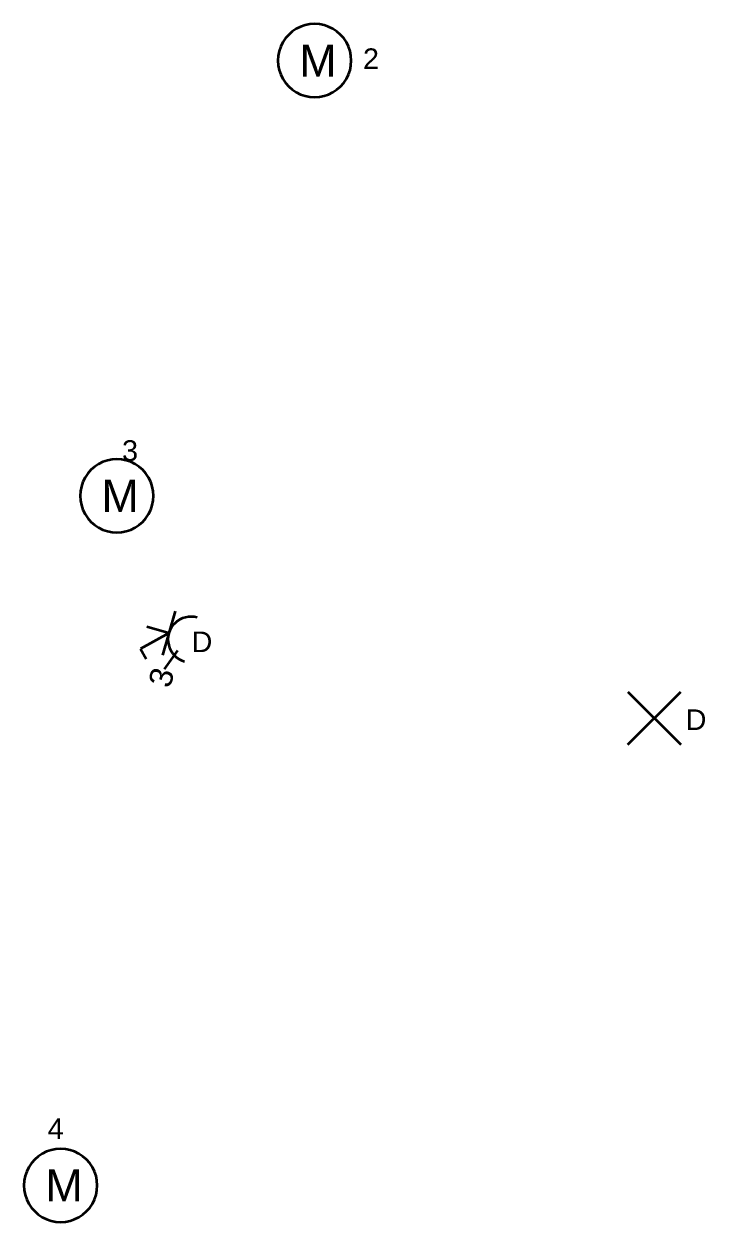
# Model space of a CAD drawing. Extents: x 800 to 1481, y 55 to 490.
# Drawn here: x 1030.8 to 1060.5, y 146 to 198.3 of the extents above; entities that cross this region are included whole.
import ezdxf

# ---------------------------------------------------------------- set-up
doc = ezdxf.new("R2010")
doc.units = 0
doc.layers.get('0').update_dxf_attribs({"lineweight": 18})
doc.layers.add('E_Licht', color=7, linetype='Continuous', lineweight=35, true_color=0x0080ff)
doc.styles.get("Standard").update_dxf_attribs({"font": 'arial.ttf'})

# ---------------------------------------------------------------- blocks, each defined once
blk = doc.blocks.new('Deckenauslass-A0Q9B35PAY', base_point=(1057.16, 166.854))
at = {"color": 0, "lineweight": -2}
for p, q in [((1057.16, 166.854), (1059.468, 169.162)), ((1057.16, 169.162), (1059.468, 166.854))]:
    blk.add_line(p, q, dxfattribs=at)
blk = doc.blocks.new('Bauteilbeschriftung-A0Q9B35RAY', base_point=(1059.677, 167.492))
at = {"color": 0, "linetype": 'ByBlock', "lineweight": -2, "ltscale": 0.35, "insert": (1059.677, 168.392), "char_height": 0.9, "attachment_point": 1}
blk.add_mtext('{\\fArial;D}', dxfattribs=at)
blk = doc.blocks.new('Motor allgemein-A0Q9B36JAY', base_point=(1041.885, 195.128))
at = {"color": 0, "linetype": 'ByBlock', "lineweight": -2, "ltscale": 0.35}
for p, q in [((1043.485, 198.328), (1043.276, 198.314)), ((1043.694, 198.314), (1043.485, 198.328)), ((1042.354, 197.859), (1042.216, 197.702)), ((1042.511, 197.997), (1042.354, 197.859)), ((1042.685, 198.113), (1042.511, 197.997)), ((1042.873, 198.206), (1042.685, 198.113)), ((1043.071, 198.273), (1042.873, 198.206)), ((1043.276, 198.314), (1043.071, 198.273)), ((1043.899, 198.273), (1043.694, 198.314)), ((1044.097, 198.206), (1043.899, 198.273)), ((1044.285, 198.113), (1044.097, 198.206)), ((1044.459, 197.997), (1044.285, 198.113)), ((1044.616, 197.859), (1044.459, 197.997)), ((1044.754, 197.702), (1044.616, 197.859)), ((1042.007, 197.34), (1041.94, 197.142)), ((1042.099, 197.528), (1042.007, 197.34)), ((1042.216, 197.702), (1042.099, 197.528)), ((1044.871, 197.528), (1044.754, 197.702)), ((1044.963, 197.34), (1044.871, 197.528)), ((1045.031, 197.142), (1044.963, 197.34)), ((1041.899, 196.936), (1041.885, 196.728)), ((1041.94, 197.142), (1041.899, 196.936)), ((1045.071, 196.936), (1045.031, 197.142)), ((1045.085, 196.728), (1045.071, 196.936)), ((1041.885, 196.728), (1041.899, 196.519)), ((1041.899, 196.519), (1041.94, 196.314)), ((1041.94, 196.314), (1042.007, 196.115)), ((1044.963, 196.115), (1045.031, 196.314)), ((1045.031, 196.314), (1045.071, 196.519)), ((1045.071, 196.519), (1045.085, 196.728)), ((1042.007, 196.115), (1042.099, 195.928)), ((1042.099, 195.928), (1042.216, 195.754)), ((1042.216, 195.754), (1042.354, 195.596)), ((1044.616, 195.596), (1044.754, 195.754)), ((1044.754, 195.754), (1044.871, 195.928)), ((1044.871, 195.928), (1044.963, 196.115)), ((1042.354, 195.596), (1042.511, 195.458)), ((1042.511, 195.458), (1042.685, 195.342)), ((1042.685, 195.342), (1042.873, 195.249)), ((1042.873, 195.249), (1043.071, 195.182)), ((1043.071, 195.182), (1043.276, 195.141)), ((1043.694, 195.141), (1043.899, 195.182)), ((1043.899, 195.182), (1044.097, 195.249)), ((1044.097, 195.249), (1044.285, 195.342)), ((1044.285, 195.342), (1044.459, 195.458)), ((1044.459, 195.458), (1044.616, 195.596)), ((1043.276, 195.141), (1043.485, 195.128)), ((1043.485, 195.128), (1043.694, 195.141))]:
    blk.add_line(p, q, dxfattribs=at)
at = {"color": 0, "linetype": 'ByBlock', "lineweight": -2, "ltscale": 0.35, "insert": (1042.815, 197.428), "char_height": 1.4, "attachment_point": 1}
blk.add_mtext('{\\fArial;M}', dxfattribs=at)
blk = doc.blocks.new('Bauteilbeschriftung-A0Q9B36LAY', base_point=(1045.596, 196.36))
at = {"color": 0, "linetype": 'ByBlock', "lineweight": -2, "ltscale": 0.35, "insert": (1045.596, 197.26), "char_height": 0.9, "attachment_point": 1}
blk.add_mtext('{\\fArial;2}', dxfattribs=at)
blk = doc.blocks.new('Motor allgemein-A0Q9B36NAY', base_point=(1033.253, 176.118))
at = {"color": 0, "linetype": 'ByBlock', "lineweight": -2, "ltscale": 0.35}
for p, q in [((1033.879, 178.988), (1033.722, 178.85)), ((1034.053, 179.104), (1033.879, 178.988)), ((1034.241, 179.197), (1034.053, 179.104)), ((1034.439, 179.264), (1034.241, 179.197)), ((1034.644, 179.305), (1034.439, 179.264)), ((1034.853, 179.318), (1034.644, 179.305)), ((1035.062, 179.305), (1034.853, 179.318)), ((1035.267, 179.264), (1035.062, 179.305)), ((1035.465, 179.197), (1035.267, 179.264)), ((1035.653, 179.104), (1035.465, 179.197)), ((1035.827, 178.988), (1035.653, 179.104)), ((1035.984, 178.85), (1035.827, 178.988)), ((1033.467, 178.518), (1033.375, 178.331)), ((1033.584, 178.693), (1033.467, 178.518)), ((1033.722, 178.85), (1033.584, 178.693)), ((1036.122, 178.693), (1035.984, 178.85)), ((1036.239, 178.518), (1036.122, 178.693)), ((1036.331, 178.331), (1036.239, 178.518)), ((1033.267, 177.927), (1033.253, 177.718)), ((1033.307, 178.133), (1033.267, 177.927)), ((1033.375, 178.331), (1033.307, 178.133)), ((1036.398, 178.133), (1036.331, 178.331)), ((1036.439, 177.927), (1036.398, 178.133)), ((1036.453, 177.718), (1036.439, 177.927)), ((1033.253, 177.718), (1033.267, 177.51)), ((1033.267, 177.51), (1033.307, 177.304)), ((1036.398, 177.304), (1036.439, 177.51)), ((1036.439, 177.51), (1036.453, 177.718)), ((1033.307, 177.304), (1033.375, 177.106)), ((1033.375, 177.106), (1033.467, 176.918)), ((1033.467, 176.918), (1033.584, 176.744)), ((1036.122, 176.744), (1036.239, 176.918)), ((1036.239, 176.918), (1036.331, 177.106)), ((1036.331, 177.106), (1036.398, 177.304)), ((1033.584, 176.744), (1033.722, 176.587)), ((1033.722, 176.587), (1033.879, 176.449)), ((1033.879, 176.449), (1034.053, 176.333)), ((1035.653, 176.333), (1035.827, 176.449)), ((1035.827, 176.449), (1035.984, 176.587)), ((1035.984, 176.587), (1036.122, 176.744)), ((1034.053, 176.333), (1034.241, 176.24)), ((1034.241, 176.24), (1034.439, 176.173)), ((1034.439, 176.173), (1034.644, 176.132)), ((1034.644, 176.132), (1034.853, 176.118)), ((1034.853, 176.118), (1035.062, 176.132)), ((1035.062, 176.132), (1035.267, 176.173)), ((1035.267, 176.173), (1035.465, 176.24)), ((1035.465, 176.24), (1035.653, 176.333))]:
    blk.add_line(p, q, dxfattribs=at)
at = {"color": 0, "linetype": 'ByBlock', "lineweight": -2, "ltscale": 0.35, "insert": (1034.183, 178.418), "char_height": 1.4, "attachment_point": 1}
blk.add_mtext('{\\fArial;M}', dxfattribs=at)
blk = doc.blocks.new('Bauteilbeschriftung-A0Q9B36PAY', base_point=(1035.08, 179.246))
at = {"color": 0, "linetype": 'ByBlock', "lineweight": -2, "ltscale": 0.35, "insert": (1035.08, 180.146), "char_height": 0.9, "attachment_point": 1}
blk.add_mtext('{\\fArial;3}', dxfattribs=at)
blk = doc.blocks.new('Motor allgemein-A0Q9B36RAY', base_point=(1030.8, 146.002))
at = {"color": 0, "linetype": 'ByBlock', "lineweight": -2, "ltscale": 0.35}
for p, q in [((1031.986, 149.147), (1031.788, 149.08)), ((1032.191, 149.188), (1031.986, 149.147)), ((1032.4, 149.202), (1032.191, 149.188)), ((1032.609, 149.188), (1032.4, 149.202)), ((1032.814, 149.147), (1032.609, 149.188)), ((1033.012, 149.08), (1032.814, 149.147)), ((1031.269, 148.733), (1031.131, 148.576)), ((1031.426, 148.871), (1031.269, 148.733)), ((1031.6, 148.987), (1031.426, 148.871)), ((1031.788, 149.08), (1031.6, 148.987)), ((1033.2, 148.987), (1033.012, 149.08)), ((1033.374, 148.871), (1033.2, 148.987)), ((1033.532, 148.733), (1033.374, 148.871)), ((1033.67, 148.576), (1033.532, 148.733)), ((1030.922, 148.214), (1030.855, 148.016)), ((1031.015, 148.402), (1030.922, 148.214)), ((1031.131, 148.576), (1031.015, 148.402)), ((1033.786, 148.402), (1033.67, 148.576)), ((1033.878, 148.214), (1033.786, 148.402)), ((1033.946, 148.016), (1033.878, 148.214)), ((1030.814, 147.81), (1030.8, 147.602)), ((1030.8, 147.602), (1030.814, 147.393)), ((1030.855, 148.016), (1030.814, 147.81)), ((1033.986, 147.81), (1033.946, 148.016)), ((1034, 147.602), (1033.986, 147.81)), ((1033.986, 147.393), (1034, 147.602)), ((1030.814, 147.393), (1030.855, 147.187)), ((1030.855, 147.187), (1030.922, 146.989)), ((1033.878, 146.989), (1033.946, 147.187)), ((1033.946, 147.187), (1033.986, 147.393)), ((1030.922, 146.989), (1031.015, 146.802)), ((1031.015, 146.802), (1031.131, 146.628)), ((1031.131, 146.628), (1031.269, 146.47)), ((1033.532, 146.47), (1033.67, 146.628)), ((1033.67, 146.628), (1033.786, 146.802)), ((1033.786, 146.802), (1033.878, 146.989)), ((1031.269, 146.47), (1031.426, 146.332)), ((1031.426, 146.332), (1031.6, 146.216)), ((1031.6, 146.216), (1031.788, 146.123)), ((1031.788, 146.123), (1031.986, 146.056)), ((1031.986, 146.056), (1032.191, 146.015)), ((1032.191, 146.015), (1032.4, 146.002)), ((1032.4, 146.002), (1032.609, 146.015)), ((1032.609, 146.015), (1032.814, 146.056)), ((1032.814, 146.056), (1033.012, 146.123)), ((1033.012, 146.123), (1033.2, 146.216)), ((1033.2, 146.216), (1033.374, 146.332)), ((1033.374, 146.332), (1033.532, 146.47))]:
    blk.add_line(p, q, dxfattribs=at)
at = {"color": 0, "linetype": 'ByBlock', "lineweight": -2, "ltscale": 0.35, "insert": (1031.73, 148.302), "char_height": 1.4, "attachment_point": 1}
blk.add_mtext('{\\fArial;M}', dxfattribs=at)
blk = doc.blocks.new('Bauteilbeschriftung-A0Q9B36TAY', base_point=(1031.834, 149.632))
at = {"color": 0, "linetype": 'ByBlock', "lineweight": -2, "ltscale": 0.35, "insert": (1031.834, 150.532), "char_height": 0.9, "attachment_point": 1}
blk.add_mtext('{\\fArial;4}', dxfattribs=at)
blk = doc.blocks.new('Steckdose T13_ UP_ 3-fach_ geschaltet-A0Q9B37JAY', base_point=(1035.888, 169.278))
at = {"color": 0, "linetype": 'ByBlock', "lineweight": -2, "ltscale": 0.35}
for p, q in [((1037.401, 172.678), (1036.849, 170.756)), ((1037.392, 172.161), (1037.304, 172.064)), ((1037.492, 172.245), (1037.392, 172.161)), ((1037.602, 172.316), (1037.492, 172.245)), ((1037.72, 172.372), (1037.602, 172.316)), ((1037.845, 172.412), (1037.72, 172.372)), ((1037.974, 172.435), (1037.845, 172.412)), ((1038.104, 172.441), (1037.974, 172.435)), ((1038.235, 172.43), (1038.104, 172.441)), ((1038.362, 172.402), (1038.235, 172.43)), ((1037.125, 171.717), (1035.888, 171.032)), ((1037.125, 171.717), (1036.164, 171.993)), ((1037.125, 171.717), (1037.097, 171.59)), ((1037.169, 171.84), (1037.125, 171.717)), ((1037.229, 171.957), (1037.169, 171.84)), ((1037.304, 172.064), (1037.229, 171.957)), ((1037.097, 171.59), (1037.086, 171.459)), ((1037.086, 171.459), (1037.093, 171.328)), ((1037.093, 171.328), (1037.116, 171.2)), ((1037.116, 171.2), (1037.156, 171.075)), ((1035.888, 171.032), (1036.131, 170.593)), ((1037.502, 170.967), (1036.915, 170.153)), ((1037.156, 171.075), (1037.211, 170.957)), ((1037.211, 170.957), (1037.282, 170.847)), ((1037.282, 170.847), (1037.367, 170.747)), ((1037.367, 170.747), (1037.463, 170.659)), ((1037.463, 170.659), (1037.571, 170.584)), ((1037.571, 170.584), (1037.687, 170.524)), ((1037.687, 170.524), (1037.81, 170.48))]:
    blk.add_line(p, q, dxfattribs=at)
at = {"color": 0, "linetype": 'ByBlock', "lineweight": -2, "ltscale": 0.35, "insert": (1036.205, 169.554), "char_height": 1, "attachment_point": 1, "rotation": 73.9744}
blk.add_mtext('{\\fArial;3}', dxfattribs=at)
blk = doc.blocks.new('Bauteilbeschriftung-A0Q9B37LAY', base_point=(1038.114, 170.893))
at = {"color": 0, "linetype": 'ByBlock', "lineweight": -2, "ltscale": 0.35, "insert": (1038.114, 171.793), "char_height": 0.9, "attachment_point": 1}
blk.add_mtext('{\\fArial;D}', dxfattribs=at)

msp = doc.modelspace()

# ---------------------------------------------------------------- block references
at = {"layer": 'E_Licht', "ltscale": 0.35}
for name, p in [('Motor allgemein-A0Q9B36JAY', (1041.885, 195.128)), ('Bauteilbeschriftung-A0Q9B36LAY', (1045.596, 196.36)), ('Bauteilbeschriftung-A0Q9B36PAY', (1035.08, 179.246)), ('Motor allgemein-A0Q9B36NAY', (1033.253, 176.118)), ('Steckdose T13_ UP_ 3-fach_ geschaltet-A0Q9B37JAY', (1035.888, 169.278)), ('Bauteilbeschriftung-A0Q9B37LAY', (1038.114, 170.893)), ('Bauteilbeschriftung-A0Q9B35RAY', (1059.677, 167.492)), ('Bauteilbeschriftung-A0Q9B36TAY', (1031.834, 149.632)), ('Motor allgemein-A0Q9B36RAY', (1030.8, 146.002))]:
    msp.add_blockref(name, p, dxfattribs=at)
at = {"layer": 'E_Licht', "linetype": 'Continuous', "ltscale": 0.35}
msp.add_blockref('Deckenauslass-A0Q9B35PAY', (1057.16, 166.854), dxfattribs=at)

doc.saveas('drawing.dxf')
